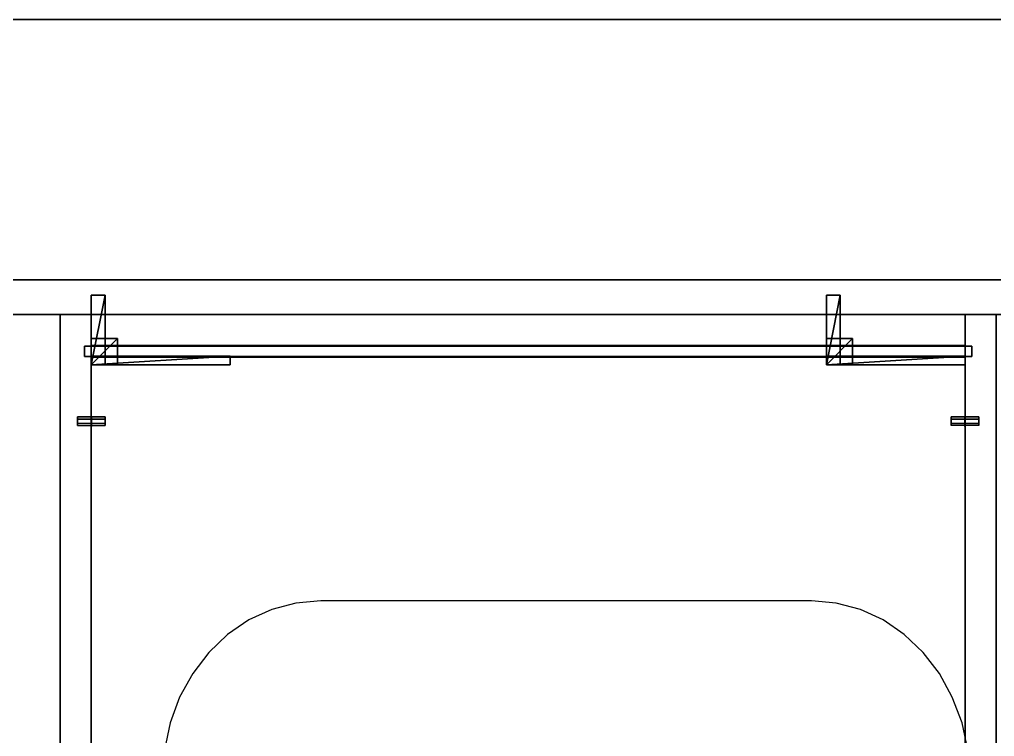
# Model space of a CAD drawing. Extents: x 0 to 4068, y -150 to 4325.
# Drawn here: x 1034 to 1596, y 3912 to 4325 of the extents above; entities that cross this region are included whole.
import ezdxf

# ---------------------------------------------------------------- set-up
doc = ezdxf.new("R2010")
doc.units = 0
for name, color, linetype in [('LAYER0', 7, 'CONTINUOUS'), ('LAYER786', 7, 'CONTINUOUS'), ('LAYER787', 2, 'CONTINUOUS'), ('LAYER788', 7, 'CONTINUOUS'), ('LAYER789', 253, 'CONTINUOUS'), ('LAYER790', 253, 'CONTINUOUS'), ('LAYER791', 253, 'CONTINUOUS'), ('LAYER792', 253, 'CONTINUOUS'), ('LAYER793', 253, 'CONTINUOUS'), ('LAYER794', 253, 'CONTINUOUS'), ('LAYER795', 7, 'CONTINUOUS'), ('LAYER796', 2, 'CONTINUOUS'), ('LAYER797', 7, 'CONTINUOUS'), ('LAYER798', 253, 'CONTINUOUS'), ('LAYER799', 253, 'CONTINUOUS'), ('LAYER800', 253, 'CONTINUOUS'), ('LAYER801', 253, 'CONTINUOUS'), ('LAYER802', 253, 'CONTINUOUS'), ('LAYER803', 253, 'CONTINUOUS'), ('LAYER804', 253, 'CONTINUOUS'), ('LAYER805', 7, 'CONTINUOUS'), ('LAYER807', 7, 'CONTINUOUS'), ('LAYER808', 7, 'CONTINUOUS'), ('LAYER814', 7, 'CONTINUOUS'), ('LAYER816', 254, 'CONTINUOUS'), ('LAYER818', 254, 'CONTINUOUS'), ('LAYER821', 19, 'CONTINUOUS'), ('LAYER822', 19, 'CONTINUOUS'), ('LAYER823', 19, 'CONTINUOUS')]:
    doc.layers.add(name, color=color, linetype=linetype)

msp = doc.modelspace()

# ---------------------------------------------------------------- linework, layer by layer
at = {"layer": 'LAYER0', "invisible_edges": 1}
for points in [[(4068, 4325, -5), (0, -150, -5), (0, 4325, -5), (4068, 4325, -5)], [(0, -150, -5), (4068, 4325, -5), (4068, -150, -5), (0, -150, -5)], [(0, 4325), (4068, 4325, -5), (0, 4325, -5), (0, 4325)], [(4068, 4325, -5), (0, 4325), (4068, 4325), (4068, 4325, -5)], [(4068, -150), (0, 4325), (0, -150), (4068, -150)], [(0, 4325), (4068, -150), (4068, 4325), (0, 4325)]]:
    msp.add_3dface(points, dxfattribs=at)
at = {"layer": 'LAYER786'}
for points, invisible_edges in [([(2303, 4325), (383, 4175), (233, 4325), (2303, 4325)], 1), ([(2303, 4325, 2410), (2029, 4325, 2191), (233, 4325, 2410), (2303, 4325, 2410)], 3), ([(891, 4325, 2191), (233, 4325, 2410), (2029, 4325, 2191), (891, 4325, 2191)], 3), ([(233, 4325), (891, 4325, 1097), (2303, 4325), (233, 4325)], 3), ([(383, 4175, 2410), (2303, 4325, 2410), (233, 4325, 2410), (383, 4175, 2410)], 1), ([(383, 4175), (2303, 4325), (2153, 4175), (383, 4175)], 1), ([(2303, 4325, 2410), (383, 4175, 2410), (2153, 4175, 2410), (2303, 4325, 2410)], 1), ([(2029, 4325, 1097), (2303, 4325), (891, 4325, 1097), (2029, 4325, 1097)], 3), ([(383, 4175, 2410), (891, 4175, 2191), (2153, 4175, 2410), (383, 4175, 2410)], 3), ([(891, 4175, 1097), (383, 4175), (2029, 4175, 1097), (891, 4175, 1097)], 3), ([(2153, 4175), (2029, 4175, 1097), (383, 4175), (2153, 4175)], 3), ([(2029, 4175, 2191), (2153, 4175, 2410), (891, 4175, 2191), (2029, 4175, 2191)], 3)]:
    msp.add_3dface(points, dxfattribs=dict(at, invisible_edges=invisible_edges))
at = {"layer": 'LAYER787'}
for points in [[(1579, 4126, 827), (1579, 4131, 827), (1499, 4126, 827), (1579, 4126, 827)], [(1499, 4126, 827), (1579, 4131, 827), (1499, 4131, 827), (1499, 4126, 827)], [(1499, 4126, 827), (1499, 4131, 827), (1499, 4126, 804), (1499, 4126, 827)], [(1499, 4126, 804), (1499, 4131, 827), (1499, 4131, 804), (1499, 4126, 804)], [(1579, 4126, 804), (1499, 4126, 804), (1579, 4131, 804), (1579, 4126, 804)], [(1579, 4131, 804), (1499, 4126, 804), (1499, 4131, 804), (1579, 4131, 804)], [(1579, 4131, 804), (1499, 4131, 804), (1579, 4131, 827), (1579, 4131, 804)], [(1579, 4131, 827), (1499, 4131, 804), (1499, 4131, 827), (1579, 4131, 827)], [(1579, 4126, 804), (1579, 4131, 804), (1579, 4126, 827), (1579, 4126, 804)], [(1579, 4126, 827), (1579, 4131, 804), (1579, 4131, 827), (1579, 4126, 827)], [(1579, 4126, 827), (1499, 4126, 827), (1579, 4126, 804), (1579, 4126, 827)], [(1579, 4126, 804), (1499, 4126, 827), (1499, 4126, 804), (1579, 4126, 804)]]:
    msp.add_3dface(points, dxfattribs=at)
at = {"layer": 'LAYER788', "invisible_edges": 1}
for points in [[(1499, 4131, 827), (1579, 4126, 827), (1579, 4131, 827), (1499, 4131, 827)], [(1579, 4126, 827), (1499, 4131, 827), (1499, 4126, 827), (1579, 4126, 827)], [(1499, 4126, 804), (1579, 4131, 804), (1579, 4126, 804), (1499, 4126, 804)], [(1579, 4131, 804), (1499, 4126, 804), (1499, 4131, 804), (1579, 4131, 804)], [(1499, 4131, 827), (1499, 4126, 804), (1499, 4126, 827), (1499, 4131, 827)], [(1499, 4126, 804), (1499, 4131, 827), (1499, 4131, 804), (1499, 4126, 804)], [(1579, 4131, 804), (1499, 4131, 827), (1579, 4131, 827), (1579, 4131, 804)], [(1499, 4131, 827), (1579, 4131, 804), (1499, 4131, 804), (1499, 4131, 827)], [(1579, 4131, 804), (1579, 4126, 827), (1579, 4126, 804), (1579, 4131, 804)], [(1579, 4126, 827), (1579, 4131, 804), (1579, 4131, 827), (1579, 4126, 827)], [(1499, 4126, 804), (1579, 4126, 827), (1499, 4126, 827), (1499, 4126, 804)], [(1579, 4126, 827), (1499, 4126, 804), (1579, 4126, 804), (1579, 4126, 827)]]:
    msp.add_3dface(points, dxfattribs=at)
at = {"layer": 'LAYER789'}
for points in [[(1514, 4126, 827), (1514, 4141, 827), (1499, 4126, 827), (1514, 4126, 827)], [(1499, 4126, 827), (1514, 4141, 827), (1499, 4141, 827), (1499, 4126, 827)], [(1499, 4126, 827), (1499, 4141, 827), (1499, 4126, 812), (1499, 4126, 827)], [(1499, 4126, 812), (1499, 4141, 827), (1499, 4141, 812), (1499, 4126, 812)], [(1514, 4126, 812), (1499, 4126, 812), (1514, 4141, 812), (1514, 4126, 812)], [(1514, 4141, 812), (1499, 4126, 812), (1499, 4141, 812), (1514, 4141, 812)], [(1514, 4141, 812), (1499, 4141, 812), (1514, 4141, 827), (1514, 4141, 812)], [(1514, 4141, 827), (1499, 4141, 812), (1499, 4141, 827), (1514, 4141, 827)], [(1514, 4126, 812), (1514, 4141, 812), (1514, 4126, 827), (1514, 4126, 812)], [(1514, 4126, 827), (1514, 4141, 812), (1514, 4141, 827), (1514, 4126, 827)], [(1514, 4126, 827), (1499, 4126, 827), (1514, 4126, 812), (1514, 4126, 827)], [(1514, 4126, 812), (1499, 4126, 827), (1499, 4126, 812), (1514, 4126, 812)]]:
    msp.add_3dface(points, dxfattribs=at)
at = {"layer": 'LAYER790'}
for points in [[(1514, 4126, 827), (1514, 4141, 827), (1499, 4126, 827), (1514, 4126, 827)], [(1499, 4126, 827), (1514, 4141, 827), (1499, 4141, 827), (1499, 4126, 827)], [(1499, 4126, 827), (1499, 4141, 827), (1499, 4126, 812), (1499, 4126, 827)], [(1499, 4126, 812), (1499, 4141, 827), (1499, 4141, 812), (1499, 4126, 812)], [(1514, 4126, 812), (1499, 4126, 812), (1514, 4141, 812), (1514, 4126, 812)], [(1514, 4141, 812), (1499, 4126, 812), (1499, 4141, 812), (1514, 4141, 812)], [(1514, 4141, 812), (1499, 4141, 812), (1514, 4141, 827), (1514, 4141, 812)], [(1514, 4141, 827), (1499, 4141, 812), (1499, 4141, 827), (1514, 4141, 827)], [(1514, 4126, 812), (1514, 4141, 812), (1514, 4126, 827), (1514, 4126, 812)], [(1514, 4126, 827), (1514, 4141, 812), (1514, 4141, 827), (1514, 4126, 827)], [(1514, 4126, 827), (1499, 4126, 827), (1514, 4126, 812), (1514, 4126, 827)], [(1514, 4126, 812), (1499, 4126, 827), (1499, 4126, 812), (1514, 4126, 812)]]:
    msp.add_3dface(points, dxfattribs=at)
at = {"layer": 'LAYER791'}
for points in [[(1514, 4126, 827), (1514, 4141, 827), (1499, 4126, 827), (1514, 4126, 827)], [(1499, 4126, 827), (1514, 4141, 827), (1499, 4141, 827), (1499, 4126, 827)], [(1499, 4126, 827), (1499, 4141, 827), (1499, 4126, 812), (1499, 4126, 827)], [(1499, 4126, 812), (1499, 4141, 827), (1499, 4141, 812), (1499, 4126, 812)], [(1514, 4126, 812), (1499, 4126, 812), (1514, 4141, 812), (1514, 4126, 812)], [(1514, 4141, 812), (1499, 4126, 812), (1499, 4141, 812), (1514, 4141, 812)], [(1514, 4141, 812), (1499, 4141, 812), (1514, 4141, 827), (1514, 4141, 812)], [(1514, 4141, 827), (1499, 4141, 812), (1499, 4141, 827), (1514, 4141, 827)], [(1514, 4126, 812), (1514, 4141, 812), (1514, 4126, 827), (1514, 4126, 812)], [(1514, 4126, 827), (1514, 4141, 812), (1514, 4141, 827), (1514, 4126, 827)], [(1514, 4126, 827), (1499, 4126, 827), (1514, 4126, 812), (1514, 4126, 827)], [(1514, 4126, 812), (1499, 4126, 827), (1499, 4126, 812), (1514, 4126, 812)]]:
    msp.add_3dface(points, dxfattribs=at)
at = {"layer": 'LAYER792'}
for points in [[(1514, 4126, 827), (1514, 4141, 827), (1499, 4126, 827), (1514, 4126, 827)], [(1499, 4126, 827), (1514, 4141, 827), (1499, 4141, 827), (1499, 4126, 827)], [(1499, 4126, 827), (1499, 4141, 827), (1499, 4126, 812), (1499, 4126, 827)], [(1499, 4126, 812), (1499, 4141, 827), (1499, 4141, 812), (1499, 4126, 812)], [(1514, 4126, 812), (1499, 4126, 812), (1514, 4141, 812), (1514, 4126, 812)], [(1514, 4141, 812), (1499, 4126, 812), (1499, 4141, 812), (1514, 4141, 812)], [(1514, 4141, 812), (1499, 4141, 812), (1514, 4141, 827), (1514, 4141, 812)], [(1514, 4141, 827), (1499, 4141, 812), (1499, 4141, 827), (1514, 4141, 827)], [(1514, 4126, 812), (1514, 4141, 812), (1514, 4126, 827), (1514, 4126, 812)], [(1514, 4126, 827), (1514, 4141, 812), (1514, 4141, 827), (1514, 4126, 827)], [(1514, 4126, 827), (1499, 4126, 827), (1514, 4126, 812), (1514, 4126, 827)], [(1514, 4126, 812), (1499, 4126, 827), (1499, 4126, 812), (1514, 4126, 812)]]:
    msp.add_3dface(points, dxfattribs=at)
at = {"layer": 'LAYER793'}
for points in [[(1507, 4126, 827), (1507, 4166, 827), (1499, 4126, 827), (1507, 4126, 827)], [(1499, 4126, 827), (1507, 4166, 827), (1499, 4166, 827), (1499, 4126, 827)], [(1499, 4126, 827), (1499, 4166, 827), (1499, 4126, 819), (1499, 4126, 827)], [(1499, 4126, 819), (1499, 4166, 827), (1499, 4166, 819), (1499, 4126, 819)], [(1507, 4126, 819), (1499, 4126, 819), (1507, 4166, 819), (1507, 4126, 819)], [(1507, 4166, 819), (1499, 4126, 819), (1499, 4166, 819), (1507, 4166, 819)], [(1507, 4166, 819), (1499, 4166, 819), (1507, 4166, 827), (1507, 4166, 819)], [(1507, 4166, 827), (1499, 4166, 819), (1499, 4166, 827), (1507, 4166, 827)], [(1507, 4126, 819), (1507, 4166, 819), (1507, 4126, 827), (1507, 4126, 819)], [(1507, 4126, 827), (1507, 4166, 819), (1507, 4166, 827), (1507, 4126, 827)], [(1507, 4126, 827), (1499, 4126, 827), (1507, 4126, 819), (1507, 4126, 827)], [(1507, 4126, 819), (1499, 4126, 827), (1499, 4126, 819), (1507, 4126, 819)]]:
    msp.add_3dface(points, dxfattribs=at)
at = {"layer": 'LAYER794'}
for points in [[(1579, 4126, 827), (1579, 4131, 827), (1499, 4126, 827), (1579, 4126, 827)], [(1499, 4126, 827), (1579, 4131, 827), (1499, 4131, 827), (1499, 4126, 827)], [(1499, 4126, 827), (1499, 4131, 827), (1499, 4126, 811), (1499, 4126, 827)], [(1499, 4126, 811), (1499, 4131, 827), (1499, 4131, 811), (1499, 4126, 811)], [(1579, 4126, 811), (1499, 4126, 811), (1579, 4131, 811), (1579, 4126, 811)], [(1579, 4131, 811), (1499, 4126, 811), (1499, 4131, 811), (1579, 4131, 811)], [(1579, 4131, 811), (1499, 4131, 811), (1579, 4131, 827), (1579, 4131, 811)], [(1579, 4131, 827), (1499, 4131, 811), (1499, 4131, 827), (1579, 4131, 827)], [(1579, 4126, 811), (1579, 4131, 811), (1579, 4126, 827), (1579, 4126, 811)], [(1579, 4126, 827), (1579, 4131, 811), (1579, 4131, 827), (1579, 4126, 827)], [(1579, 4126, 827), (1499, 4126, 827), (1579, 4126, 811), (1579, 4126, 827)], [(1579, 4126, 811), (1499, 4126, 827), (1499, 4126, 811), (1579, 4126, 811)]]:
    msp.add_3dface(points, dxfattribs=at)
at = {"layer": 'LAYER795', "invisible_edges": 1}
for points in [[(1579, 4155, 149), (1075, 3542, 149), (1075, 4155, 149), (1579, 4155, 149)], [(1075, 3542, 149), (1579, 4155, 149), (1579, 3542, 149), (1075, 3542, 149)], [(1075, 4155, 167), (1075, 3542, 149), (1075, 3542, 167), (1075, 4155, 167)], [(1075, 3542, 149), (1075, 4155, 167), (1075, 4155, 149), (1075, 3542, 149)], [(1075, 4155, 167), (1579, 4155, 149), (1075, 4155, 149), (1075, 4155, 167)], [(1579, 4155, 149), (1075, 4155, 167), (1579, 4155, 167), (1579, 4155, 149)], [(1579, 3542, 167), (1075, 4155, 167), (1075, 3542, 167), (1579, 3542, 167)], [(1075, 4155, 167), (1579, 3542, 167), (1579, 4155, 167), (1075, 4155, 167)], [(1579, 4155, 149), (1579, 3542, 167), (1579, 3542, 149), (1579, 4155, 149)], [(1579, 3542, 167), (1579, 4155, 149), (1579, 4155, 167), (1579, 3542, 167)]]:
    msp.add_3dface(points, dxfattribs=at)
at = {"layer": 'LAYER796'}
for points in [[(1155, 4126, 827), (1155, 4131, 827), (1075, 4126, 827), (1155, 4126, 827)], [(1075, 4126, 827), (1155, 4131, 827), (1075, 4131, 827), (1075, 4126, 827)], [(1075, 4126, 827), (1075, 4131, 827), (1075, 4126, 804), (1075, 4126, 827)], [(1075, 4126, 804), (1075, 4131, 827), (1075, 4131, 804), (1075, 4126, 804)], [(1155, 4126, 804), (1075, 4126, 804), (1155, 4131, 804), (1155, 4126, 804)], [(1155, 4131, 804), (1075, 4126, 804), (1075, 4131, 804), (1155, 4131, 804)], [(1155, 4131, 804), (1075, 4131, 804), (1155, 4131, 827), (1155, 4131, 804)], [(1155, 4131, 827), (1075, 4131, 804), (1075, 4131, 827), (1155, 4131, 827)], [(1155, 4126, 804), (1155, 4131, 804), (1155, 4126, 827), (1155, 4126, 804)], [(1155, 4126, 827), (1155, 4131, 804), (1155, 4131, 827), (1155, 4126, 827)], [(1155, 4126, 827), (1075, 4126, 827), (1155, 4126, 804), (1155, 4126, 827)], [(1155, 4126, 804), (1075, 4126, 827), (1075, 4126, 804), (1155, 4126, 804)]]:
    msp.add_3dface(points, dxfattribs=at)
at = {"layer": 'LAYER797', "invisible_edges": 1}
for points in [[(1075, 4131, 827), (1155, 4126, 827), (1155, 4131, 827), (1075, 4131, 827)], [(1155, 4126, 827), (1075, 4131, 827), (1075, 4126, 827), (1155, 4126, 827)], [(1075, 4126, 804), (1155, 4131, 804), (1155, 4126, 804), (1075, 4126, 804)], [(1155, 4131, 804), (1075, 4126, 804), (1075, 4131, 804), (1155, 4131, 804)], [(1075, 4131, 827), (1075, 4126, 804), (1075, 4126, 827), (1075, 4131, 827)], [(1075, 4126, 804), (1075, 4131, 827), (1075, 4131, 804), (1075, 4126, 804)], [(1155, 4131, 804), (1075, 4131, 827), (1155, 4131, 827), (1155, 4131, 804)], [(1075, 4131, 827), (1155, 4131, 804), (1075, 4131, 804), (1075, 4131, 827)], [(1155, 4131, 804), (1155, 4126, 827), (1155, 4126, 804), (1155, 4131, 804)], [(1155, 4126, 827), (1155, 4131, 804), (1155, 4131, 827), (1155, 4126, 827)], [(1075, 4126, 804), (1155, 4126, 827), (1075, 4126, 827), (1075, 4126, 804)], [(1155, 4126, 827), (1075, 4126, 804), (1155, 4126, 804), (1155, 4126, 827)]]:
    msp.add_3dface(points, dxfattribs=at)
at = {"layer": 'LAYER798'}
for points in [[(1090, 4126, 827), (1090, 4141, 827), (1075, 4126, 827), (1090, 4126, 827)], [(1075, 4126, 827), (1090, 4141, 827), (1075, 4141, 827), (1075, 4126, 827)], [(1075, 4126, 827), (1075, 4141, 827), (1075, 4126, 812), (1075, 4126, 827)], [(1075, 4126, 812), (1075, 4141, 827), (1075, 4141, 812), (1075, 4126, 812)], [(1090, 4126, 812), (1075, 4126, 812), (1090, 4141, 812), (1090, 4126, 812)], [(1090, 4141, 812), (1075, 4126, 812), (1075, 4141, 812), (1090, 4141, 812)], [(1090, 4141, 812), (1075, 4141, 812), (1090, 4141, 827), (1090, 4141, 812)], [(1090, 4141, 827), (1075, 4141, 812), (1075, 4141, 827), (1090, 4141, 827)], [(1090, 4126, 812), (1090, 4141, 812), (1090, 4126, 827), (1090, 4126, 812)], [(1090, 4126, 827), (1090, 4141, 812), (1090, 4141, 827), (1090, 4126, 827)], [(1090, 4126, 827), (1075, 4126, 827), (1090, 4126, 812), (1090, 4126, 827)], [(1090, 4126, 812), (1075, 4126, 827), (1075, 4126, 812), (1090, 4126, 812)]]:
    msp.add_3dface(points, dxfattribs=at)
at = {"layer": 'LAYER799'}
for points in [[(1090, 4126, 827), (1090, 4141, 827), (1075, 4126, 827), (1090, 4126, 827)], [(1075, 4126, 827), (1090, 4141, 827), (1075, 4141, 827), (1075, 4126, 827)], [(1075, 4126, 827), (1075, 4141, 827), (1075, 4126, 812), (1075, 4126, 827)], [(1075, 4126, 812), (1075, 4141, 827), (1075, 4141, 812), (1075, 4126, 812)], [(1090, 4126, 812), (1075, 4126, 812), (1090, 4141, 812), (1090, 4126, 812)], [(1090, 4141, 812), (1075, 4126, 812), (1075, 4141, 812), (1090, 4141, 812)], [(1090, 4141, 812), (1075, 4141, 812), (1090, 4141, 827), (1090, 4141, 812)], [(1090, 4141, 827), (1075, 4141, 812), (1075, 4141, 827), (1090, 4141, 827)], [(1090, 4126, 812), (1090, 4141, 812), (1090, 4126, 827), (1090, 4126, 812)], [(1090, 4126, 827), (1090, 4141, 812), (1090, 4141, 827), (1090, 4126, 827)], [(1090, 4126, 827), (1075, 4126, 827), (1090, 4126, 812), (1090, 4126, 827)], [(1090, 4126, 812), (1075, 4126, 827), (1075, 4126, 812), (1090, 4126, 812)]]:
    msp.add_3dface(points, dxfattribs=at)
at = {"layer": 'LAYER800'}
for points in [[(1090, 4126, 827), (1090, 4141, 827), (1075, 4126, 827), (1090, 4126, 827)], [(1075, 4126, 827), (1090, 4141, 827), (1075, 4141, 827), (1075, 4126, 827)], [(1075, 4126, 827), (1075, 4141, 827), (1075, 4126, 812), (1075, 4126, 827)], [(1075, 4126, 812), (1075, 4141, 827), (1075, 4141, 812), (1075, 4126, 812)], [(1090, 4126, 812), (1075, 4126, 812), (1090, 4141, 812), (1090, 4126, 812)], [(1090, 4141, 812), (1075, 4126, 812), (1075, 4141, 812), (1090, 4141, 812)], [(1090, 4141, 812), (1075, 4141, 812), (1090, 4141, 827), (1090, 4141, 812)], [(1090, 4141, 827), (1075, 4141, 812), (1075, 4141, 827), (1090, 4141, 827)], [(1090, 4126, 812), (1090, 4141, 812), (1090, 4126, 827), (1090, 4126, 812)], [(1090, 4126, 827), (1090, 4141, 812), (1090, 4141, 827), (1090, 4126, 827)], [(1090, 4126, 827), (1075, 4126, 827), (1090, 4126, 812), (1090, 4126, 827)], [(1090, 4126, 812), (1075, 4126, 827), (1075, 4126, 812), (1090, 4126, 812)]]:
    msp.add_3dface(points, dxfattribs=at)
at = {"layer": 'LAYER801'}
for points in [[(1090, 4126, 827), (1090, 4141, 827), (1075, 4126, 827), (1090, 4126, 827)], [(1075, 4126, 827), (1090, 4141, 827), (1075, 4141, 827), (1075, 4126, 827)], [(1075, 4126, 827), (1075, 4141, 827), (1075, 4126, 812), (1075, 4126, 827)], [(1075, 4126, 812), (1075, 4141, 827), (1075, 4141, 812), (1075, 4126, 812)], [(1090, 4126, 812), (1075, 4126, 812), (1090, 4141, 812), (1090, 4126, 812)], [(1090, 4141, 812), (1075, 4126, 812), (1075, 4141, 812), (1090, 4141, 812)], [(1090, 4141, 812), (1075, 4141, 812), (1090, 4141, 827), (1090, 4141, 812)], [(1090, 4141, 827), (1075, 4141, 812), (1075, 4141, 827), (1090, 4141, 827)], [(1090, 4126, 812), (1090, 4141, 812), (1090, 4126, 827), (1090, 4126, 812)], [(1090, 4126, 827), (1090, 4141, 812), (1090, 4141, 827), (1090, 4126, 827)], [(1090, 4126, 827), (1075, 4126, 827), (1090, 4126, 812), (1090, 4126, 827)], [(1090, 4126, 812), (1075, 4126, 827), (1075, 4126, 812), (1090, 4126, 812)]]:
    msp.add_3dface(points, dxfattribs=at)
at = {"layer": 'LAYER802'}
for points in [[(1083, 4126, 827), (1083, 4166, 827), (1075, 4126, 827), (1083, 4126, 827)], [(1075, 4126, 827), (1083, 4166, 827), (1075, 4166, 827), (1075, 4126, 827)], [(1075, 4126, 827), (1075, 4166, 827), (1075, 4126, 819), (1075, 4126, 827)], [(1075, 4126, 819), (1075, 4166, 827), (1075, 4166, 819), (1075, 4126, 819)], [(1083, 4126, 819), (1075, 4126, 819), (1083, 4166, 819), (1083, 4126, 819)], [(1083, 4166, 819), (1075, 4126, 819), (1075, 4166, 819), (1083, 4166, 819)], [(1083, 4166, 819), (1075, 4166, 819), (1083, 4166, 827), (1083, 4166, 819)], [(1083, 4166, 827), (1075, 4166, 819), (1075, 4166, 827), (1083, 4166, 827)], [(1083, 4126, 819), (1083, 4166, 819), (1083, 4126, 827), (1083, 4126, 819)], [(1083, 4126, 827), (1083, 4166, 819), (1083, 4166, 827), (1083, 4126, 827)], [(1083, 4126, 827), (1075, 4126, 827), (1083, 4126, 819), (1083, 4126, 827)], [(1083, 4126, 819), (1075, 4126, 827), (1075, 4126, 819), (1083, 4126, 819)]]:
    msp.add_3dface(points, dxfattribs=at)
at = {"layer": 'LAYER803'}
for points in [[(1155, 4126, 827), (1155, 4131, 827), (1075, 4126, 827), (1155, 4126, 827)], [(1075, 4126, 827), (1155, 4131, 827), (1075, 4131, 827), (1075, 4126, 827)], [(1075, 4126, 827), (1075, 4131, 827), (1075, 4126, 811), (1075, 4126, 827)], [(1075, 4126, 811), (1075, 4131, 827), (1075, 4131, 811), (1075, 4126, 811)], [(1155, 4126, 811), (1075, 4126, 811), (1155, 4131, 811), (1155, 4126, 811)], [(1155, 4131, 811), (1075, 4126, 811), (1075, 4131, 811), (1155, 4131, 811)], [(1155, 4131, 811), (1075, 4131, 811), (1155, 4131, 827), (1155, 4131, 811)], [(1155, 4131, 827), (1075, 4131, 811), (1075, 4131, 827), (1155, 4131, 827)], [(1155, 4126, 811), (1155, 4131, 811), (1155, 4126, 827), (1155, 4126, 811)], [(1155, 4126, 827), (1155, 4131, 811), (1155, 4131, 827), (1155, 4126, 827)], [(1155, 4126, 827), (1075, 4126, 827), (1155, 4126, 811), (1155, 4126, 827)], [(1155, 4126, 811), (1075, 4126, 827), (1075, 4126, 811), (1155, 4126, 811)]]:
    msp.add_3dface(points, dxfattribs=at)
at = {"layer": 'LAYER804', "invisible_edges": 1}
for points in [[(1057, 4155, 148), (1075, 3542, 148), (1057, 3542, 148), (1057, 4155, 148)], [(1075, 3542, 148), (1057, 4155, 148), (1075, 4155, 148), (1075, 3542, 148)], [(1075, 4155, 868), (1057, 3542, 868), (1075, 3542, 868), (1075, 4155, 868)], [(1057, 3542, 868), (1075, 4155, 868), (1057, 4155, 868), (1057, 3542, 868)], [(1057, 4155, 148), (1075, 4155, 868), (1075, 4155, 148), (1057, 4155, 148)], [(1075, 4155, 868), (1057, 4155, 148), (1057, 4155, 868), (1075, 4155, 868)], [(1057, 3542, 868), (1057, 4155, 148), (1057, 3542, 148), (1057, 3542, 868)], [(1057, 4155, 148), (1057, 3542, 868), (1057, 4155, 868), (1057, 4155, 148)], [(1075, 4155, 868), (1075, 3542, 148), (1075, 4155, 148), (1075, 4155, 868)], [(1075, 3542, 148), (1075, 4155, 868), (1075, 3542, 868), (1075, 3542, 148)]]:
    msp.add_3dface(points, dxfattribs=at)
at = {"layer": 'LAYER805', "invisible_edges": 1}
for points in [[(1579, 4155, 148), (1579, 3542, 868), (1579, 4155, 868), (1579, 4155, 148)], [(1579, 3542, 868), (1579, 4155, 148), (1579, 3542, 148), (1579, 3542, 868)], [(1579, 4155, 148), (1597, 3542, 148), (1579, 3542, 148), (1579, 4155, 148)], [(1597, 3542, 148), (1579, 4155, 148), (1597, 4155, 148), (1597, 3542, 148)], [(1597, 4155, 868), (1579, 3542, 868), (1597, 3542, 868), (1597, 4155, 868)], [(1579, 3542, 868), (1597, 4155, 868), (1579, 4155, 868), (1579, 3542, 868)], [(1597, 4155, 868), (1579, 4155, 148), (1579, 4155, 868), (1597, 4155, 868)], [(1579, 4155, 148), (1597, 4155, 868), (1597, 4155, 148), (1579, 4155, 148)]]:
    msp.add_3dface(points, dxfattribs=at)
at = {"layer": 'LAYER807', "invisible_edges": 1}
for points in [[(1075, 4155, 747.5), (1579, 4155, 867.5), (1579, 4155, 747.5), (1075, 4155, 747.5)], [(1579, 4155, 867.5), (1075, 4155, 747.5), (1075, 4155, 867.5), (1579, 4155, 867.5)], [(1075, 4137, 867.5), (1579, 4155, 867.5), (1075, 4155, 867.5), (1075, 4137, 867.5)], [(1579, 4155, 867.5), (1075, 4137, 867.5), (1579, 4137, 867.5), (1579, 4155, 867.5)], [(1075, 4155, 747.5), (1075, 4137, 867.5), (1075, 4155, 867.5), (1075, 4155, 747.5)], [(1075, 4137, 867.5), (1075, 4155, 747.5), (1075, 4137, 747.5), (1075, 4137, 867.5)], [(1579, 4137, 747.5), (1075, 4155, 747.5), (1579, 4155, 747.5), (1579, 4137, 747.5)], [(1075, 4155, 747.5), (1579, 4137, 747.5), (1075, 4137, 747.5), (1075, 4155, 747.5)], [(1579, 4137, 747.5), (1579, 4155, 867.5), (1579, 4137, 867.5), (1579, 4137, 747.5)], [(1579, 4155, 867.5), (1579, 4137, 747.5), (1579, 4155, 747.5), (1579, 4155, 867.5)], [(1075, 4137, 867.5), (1579, 4137, 747.5), (1579, 4137, 867.5), (1075, 4137, 867.5)], [(1579, 4137, 747.5), (1075, 4137, 867.5), (1075, 4137, 747.5), (1579, 4137, 747.5)]]:
    msp.add_3dface(points, dxfattribs=at)
at = {"layer": 'LAYER808', "invisible_edges": 1}
for points in [[(1071, 4136.7, 163), (1583, 4136.7, 867.5), (1583, 4136.7, 163), (1071, 4136.7, 163)], [(1583, 4136.7, 867.5), (1071, 4136.7, 163), (1071, 4136.7, 867.5), (1583, 4136.7, 867.5)], [(1071, 4130.7, 867.5), (1583, 4136.7, 867.5), (1071, 4136.7, 867.5), (1071, 4130.7, 867.5)], [(1583, 4136.7, 867.5), (1071, 4130.7, 867.5), (1583, 4130.7, 867.5), (1583, 4136.7, 867.5)], [(1071, 4136.7, 163), (1071, 4130.7, 867.5), (1071, 4136.7, 867.5), (1071, 4136.7, 163)], [(1071, 4130.7, 867.5), (1071, 4136.7, 163), (1071, 4130.7, 163), (1071, 4130.7, 867.5)], [(1583, 4130.7, 163), (1071, 4136.7, 163), (1583, 4136.7, 163), (1583, 4130.7, 163)], [(1071, 4136.7, 163), (1583, 4130.7, 163), (1071, 4130.7, 163), (1071, 4136.7, 163)], [(1583, 4130.7, 163), (1583, 4136.7, 867.5), (1583, 4130.7, 867.5), (1583, 4130.7, 163)], [(1583, 4136.7, 867.5), (1583, 4130.7, 163), (1583, 4136.7, 163), (1583, 4136.7, 867.5)], [(1071, 4130.7, 867.5), (1583, 4130.7, 163), (1583, 4130.7, 867.5), (1071, 4130.7, 867.5)], [(1583, 4130.7, 163), (1071, 4130.7, 867.5), (1071, 4130.7, 163), (1583, 4130.7, 163)]]:
    msp.add_3dface(points, dxfattribs=at)
at = {"layer": 'LAYER814', "invisible_edges": 1}
for points in [[(1579, 4130.4, 499), (1075, 3562, 499), (1075, 4130.4, 499), (1579, 4130.4, 499)], [(1075, 3562, 499), (1579, 4130.4, 499), (1579, 3562, 499), (1075, 3562, 499)], [(1075, 4130.4, 517), (1075, 3562, 499), (1075, 3562, 517), (1075, 4130.4, 517)], [(1075, 3562, 499), (1075, 4130.4, 517), (1075, 4130.4, 499), (1075, 3562, 499)], [(1075, 4130.4, 517), (1579, 4130.4, 499), (1075, 4130.4, 499), (1075, 4130.4, 517)], [(1579, 4130.4, 499), (1075, 4130.4, 517), (1579, 4130.4, 517), (1579, 4130.4, 499)], [(1579, 3562, 517), (1075, 4130.4, 517), (1075, 3562, 517), (1579, 3562, 517)], [(1075, 4130.4, 517), (1579, 3562, 517), (1579, 4130.4, 517), (1075, 4130.4, 517)], [(1579, 4130.4, 499), (1579, 3562, 517), (1579, 3562, 499), (1579, 4130.4, 499)], [(1579, 3562, 517), (1579, 4130.4, 499), (1579, 4130.4, 517), (1579, 3562, 517)]]:
    msp.add_3dface(points, dxfattribs=at)
at = {"layer": 'LAYER816'}
for points in [[(1067, 4090.9, 496.5), (1067, 4095.9, 496.5), (1067, 4094.65, 498.665), (1067, 4092.15, 498.665)], [(1067, 4090.9, 496.5), (1067, 4092.15, 494.3349), (1067, 4094.65, 494.3349), (1067, 4095.9, 496.5)], [(1074.95, 4096.4, 496.5), (1074.95, 4090.4, 496.5), (1074.95, 4091.9, 499.0981), (1074.95, 4094.9, 499.0981)], [(1074.95, 4096.4, 496.5), (1074.95, 4090.4, 496.5), (1074.95, 4091.9, 493.9019), (1074.95, 4094.9, 493.9019)], [(1075.05, 4096.4, 496.5), (1075.05, 4090.4, 496.5), (1075.05, 4091.9, 499.0981), (1075.05, 4094.9, 499.0981)], [(1075.05, 4096.4, 496.5), (1075.05, 4090.4, 496.5), (1075.05, 4091.9, 493.9019), (1075.05, 4094.9, 493.9019)], [(1083, 4090.9, 496.5), (1083, 4095.9, 496.5), (1083, 4094.65, 498.665), (1083, 4092.15, 498.665)], [(1083, 4090.9, 496.5), (1083, 4092.15, 494.3349), (1083, 4094.65, 494.3349), (1083, 4095.9, 496.5)]]:
    msp.add_3dface(points, dxfattribs=at)
at = {"layer": 'LAYER818'}
for points in [[(1571, 4090.9, 496.5), (1571, 4095.9, 496.5), (1571, 4094.65, 498.665), (1571, 4092.15, 498.665)], [(1571, 4090.9, 496.5), (1571, 4092.15, 494.3349), (1571, 4094.65, 494.3349), (1571, 4095.9, 496.5)], [(1578.95, 4096.4, 496.5), (1578.95, 4090.4, 496.5), (1578.95, 4091.9, 499.0981), (1578.95, 4094.9, 499.0981)], [(1578.95, 4096.4, 496.5), (1578.95, 4090.4, 496.5), (1578.95, 4091.9, 493.9019), (1578.95, 4094.9, 493.9019)], [(1579.05, 4096.4, 496.5), (1579.05, 4090.4, 496.5), (1579.05, 4091.9, 499.0981), (1579.05, 4094.9, 499.0981)], [(1579.05, 4096.4, 496.5), (1579.05, 4090.4, 496.5), (1579.05, 4091.9, 493.9019), (1579.05, 4094.9, 493.9019)], [(1587, 4090.9, 496.5), (1587, 4095.9, 496.5), (1587, 4094.65, 498.665), (1587, 4092.15, 498.665)], [(1587, 4090.9, 496.5), (1587, 4092.15, 494.3349), (1587, 4094.65, 494.3349), (1587, 4095.9, 496.5)]]:
    msp.add_3dface(points, dxfattribs=at)
at = {"layer": 'LAYER821'}
for points, invisible_edges in [([(1192.88, 3988.59, 868), (383, 4175, 868), (2153, 4175, 868), (1192.88, 3988.59, 868)], 5), ([(1179.16, 3984.9, 868), (383, 4175, 868), (1192.88, 3988.59, 868), (1179.16, 3984.9, 868)], 3), ([(1165.91, 3978.83, 868), (383, 4175, 868), (1179.16, 3984.9, 868), (1165.91, 3978.83, 868)], 3), ([(383, 4175, 868), (1165.91, 3978.83, 868), (383, 3532, 868), (383, 4175, 868)], 3), ([(383, 4175, 922), (2153, 4175, 868), (383, 4175, 868), (383, 4175, 922)], 1), ([(2153, 4175, 868), (383, 4175, 922), (2153, 4175, 922), (2153, 4175, 868)], 1), ([(383, 4175, 922), (403, 4155, 922), (2153, 4175, 922), (383, 4175, 922)], 3), ([(2153, 4175, 922), (403, 4155, 922), (2133, 4155, 922), (2153, 4175, 922)], 5), ([(1192.88, 3988.59, 868), (2153, 4175, 868), (1207.31, 3989.91, 868), (1192.88, 3988.59, 868)], 3), ([(1207.31, 3989.91, 868), (2153, 4175, 868), (1490.46, 3989.91, 868), (1207.31, 3989.91, 868)], 3), ([(1490.46, 3989.91, 868), (2153, 4175, 868), (1504.65, 3988.59, 868), (1490.46, 3989.91, 868)], 3), ([(1504.65, 3988.59, 868), (2153, 4175, 868), (1518.61, 3984.9, 868), (1504.65, 3988.59, 868)], 3), ([(1518.61, 3984.9, 868), (2153, 4175, 868), (1531.85, 3978.83, 868), (1518.61, 3984.9, 868)], 3), ([(1531.85, 3978.83, 868), (2153, 4175, 868), (1543.92, 3970.38, 868), (1531.85, 3978.83, 868)], 3), ([(1543.92, 3970.38, 868), (2153, 4175, 868), (1554.8, 3960.08, 868), (1543.92, 3970.38, 868)], 3), ([(1554.8, 3960.08, 868), (2153, 4175, 868), (1564.26, 3947.94, 868), (1554.8, 3960.08, 868)], 3), ([(1564.26, 3947.94, 868), (2153, 4175, 868), (1571.59, 3934.22, 868), (1564.26, 3947.94, 868)], 3), ([(1571.59, 3934.22, 868), (2153, 4175, 868), (1577.27, 3919.43, 868), (1571.59, 3934.22, 868)], 3), ([(1577.27, 3919.43, 868), (2153, 4175, 868), (1580.58, 3903.86, 868), (1577.27, 3919.43, 868)], 3), ([(1580.58, 3903.86, 868), (2153, 4175, 868), (1581.76, 3888.02, 868), (1580.58, 3903.86, 868)], 3), ([(1581.76, 3743.63, 868), (2153, 4175, 868), (1627.02, 2996, 868), (1581.76, 3743.63, 868)], 7), ([(1581.76, 3888.02, 868), (2153, 4175, 868), (1581.76, 3743.63, 868), (1581.76, 3888.02, 868)], 3), ([(383, 3532, 868), (1165.91, 3978.83, 868), (1153.61, 3970.38, 868), (383, 3532, 868)], 5), ([(383, 3532, 868), (1153.61, 3970.38, 868), (1142.73, 3960.08, 868), (383, 3532, 868)], 5), ([(383, 3532, 868), (1142.73, 3960.08, 868), (1133.5, 3947.94, 868), (383, 3532, 868)], 5), ([(383, 3532, 868), (1133.5, 3947.94, 868), (1125.94, 3934.22, 868), (383, 3532, 868)], 5), ([(383, 3532, 868), (1125.94, 3934.22, 868), (1120.49, 3919.43, 868), (383, 3532, 868)], 5), ([(383, 3532, 868), (1120.49, 3919.43, 868), (1117.18, 3903.86, 868), (383, 3532, 868)], 5)]:
    msp.add_3dface(points, dxfattribs=dict(at, invisible_edges=invisible_edges))
at = {"layer": 'LAYER822', "invisible_edges": 1}
for points in [[(2133, 4155, 922), (403, 3572, 922), (403, 4155, 922), (2133, 4155, 922)], [(403, 3572, 922), (2133, 4155, 922), (2133, 3572, 922), (403, 3572, 922)], [(403, 4155, 942), (2133, 4155, 922), (403, 4155, 922), (403, 4155, 942)], [(2133, 4155, 922), (403, 4155, 942), (2133, 4155, 942), (2133, 4155, 922)], [(2133, 3572, 942), (403, 4155, 942), (403, 3572, 942), (2133, 3572, 942)], [(403, 4155, 942), (2133, 3572, 942), (2133, 4155, 942), (403, 4155, 942)]]:
    msp.add_3dface(points, dxfattribs=at)
at = {"layer": 'LAYER823'}
for points, invisible_edges in [([(403, 4155, 922), (383, 4175, 922), (2153, 4175, 922), (403, 4155, 922)], 5), ([(383, 4175, 1002), (2153, 4175, 922), (383, 4175, 922), (383, 4175, 1002)], 1), ([(2153, 4175, 922), (383, 4175, 1002), (2153, 4175, 1002), (2153, 4175, 922)], 1), ([(383, 4175, 1002), (403, 4155, 1002), (2153, 4175, 1002), (383, 4175, 1002)], 3), ([(403, 4155, 922), (2153, 4175, 922), (2133, 4155, 922), (403, 4155, 922)], 3), ([(2153, 4175, 1002), (403, 4155, 1002), (2133, 4155, 1002), (2153, 4175, 1002)], 5), ([(2133, 4155, 1002), (403, 4155, 922), (2133, 4155, 922), (2133, 4155, 1002)], 1), ([(403, 4155, 922), (2133, 4155, 1002), (403, 4155, 1002), (403, 4155, 922)], 1)]:
    msp.add_3dface(points, dxfattribs=dict(at, invisible_edges=invisible_edges))

# ---------------------------------------------------------------- meshes
at = {"layer": 'LAYER816'}
mesh = msp.add_polymesh((2, 6), dxfattribs=dict(at, n_close=True))
for k, corner in enumerate([(1083, 4090.9, 496.5), (1083, 4092.15, 498.665), (1083, 4094.65, 498.665), (1083, 4095.9, 496.5), (1083, 4094.65, 494.3349), (1083, 4092.15, 494.3349), (1067, 4090.9, 496.5), (1067, 4092.15, 498.665), (1067, 4094.65, 498.665), (1067, 4095.9, 496.5), (1067, 4094.65, 494.3349), (1067, 4092.15, 494.3349)]):
    mesh.set_mesh_vertex(divmod(k, 6), corner)
mesh = msp.add_polymesh((2, 6), dxfattribs=dict(at, n_close=True))
for k, corner in enumerate([(1075.05, 4090.4, 496.5), (1075.05, 4091.9, 499.0981), (1075.05, 4094.9, 499.0981), (1075.05, 4096.4, 496.5), (1075.05, 4094.9, 493.9019), (1075.05, 4091.9, 493.9019), (1074.95, 4090.4, 496.5), (1074.95, 4091.9, 499.0981), (1074.95, 4094.9, 499.0981), (1074.95, 4096.4, 496.5), (1074.95, 4094.9, 493.9019), (1074.95, 4091.9, 493.9019)]):
    mesh.set_mesh_vertex(divmod(k, 6), corner)
at = {"layer": 'LAYER818'}
mesh = msp.add_polymesh((2, 6), dxfattribs=dict(at, n_close=True))
for k, corner in enumerate([(1571, 4090.9, 496.5), (1571, 4092.15, 498.665), (1571, 4094.65, 498.665), (1571, 4095.9, 496.5), (1571, 4094.65, 494.3349), (1571, 4092.15, 494.3349), (1587, 4090.9, 496.5), (1587, 4092.15, 498.665), (1587, 4094.65, 498.665), (1587, 4095.9, 496.5), (1587, 4094.65, 494.3349), (1587, 4092.15, 494.3349)]):
    mesh.set_mesh_vertex(divmod(k, 6), corner)
mesh = msp.add_polymesh((2, 6), dxfattribs=dict(at, n_close=True))
for k, corner in enumerate([(1578.95, 4090.4, 496.5), (1578.95, 4091.9, 499.0981), (1578.95, 4094.9, 499.0981), (1578.95, 4096.4, 496.5), (1578.95, 4094.9, 493.9019), (1578.95, 4091.9, 493.9019), (1579.05, 4090.4, 496.5), (1579.05, 4091.9, 499.0981), (1579.05, 4094.9, 499.0981), (1579.05, 4096.4, 496.5), (1579.05, 4094.9, 493.9019), (1579.05, 4091.9, 493.9019)]):
    mesh.set_mesh_vertex(divmod(k, 6), corner)

doc.saveas('drawing.dxf')
